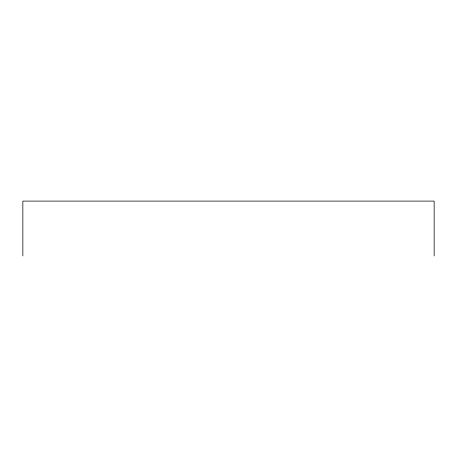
<?xml version="1.0" encoding="UTF-8"?>
<svg xmlns="http://www.w3.org/2000/svg" width="457" height="457" viewBox="0 0 457 457"><rect width="100%" height="100%" fill="white"/><g stroke="black" fill="none" stroke-linecap="round" stroke-linejoin="round"><path stroke-width="0.69" d="M434.15 255.903L434.15 201.097L22.85 201.097L22.85 255.903"/></g></svg>
